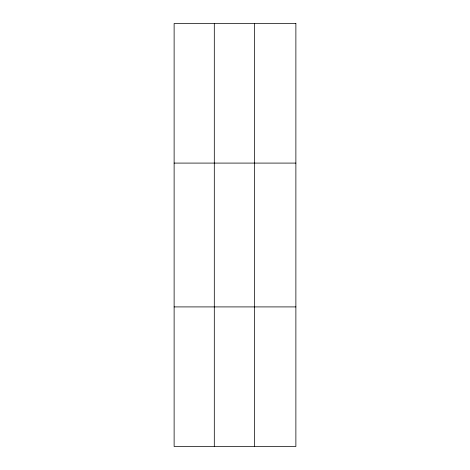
<?xml version="1.0" encoding="UTF-8"?>
<svg xmlns="http://www.w3.org/2000/svg" width="470" height="470" viewBox="0 0 470 470"><rect width="100%" height="100%" fill="white"/><g stroke="black" fill="none" stroke-linecap="round" stroke-linejoin="round"><path stroke-width="0.7" d="M214.302 446.5L214.302 23.5M254.482 446.5L254.482 23.5M174.123 163.09L295.877 163.09M174.123 306.91L295.877 306.91M295.877 23.5L295.877 446.5L174.123 446.5L174.123 23.5L295.877 23.5"/></g></svg>
